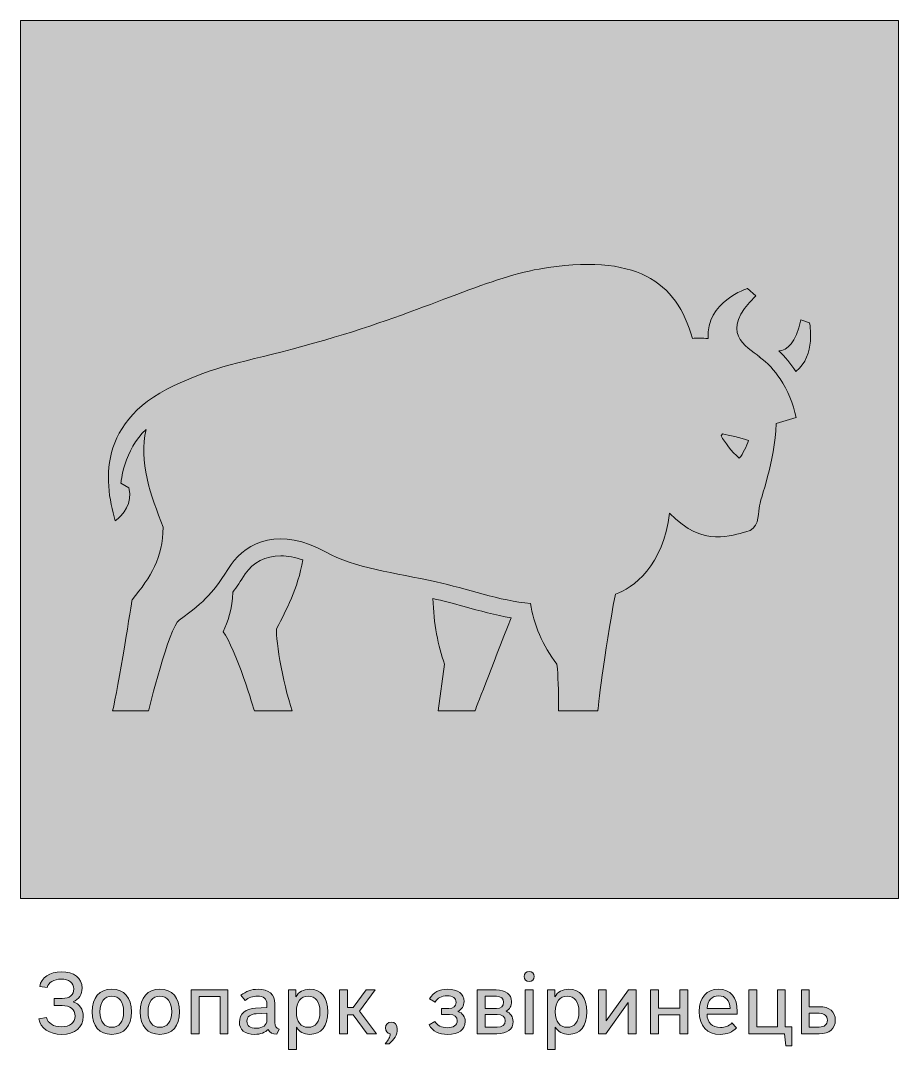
# Model space of a CAD drawing. Header units: millimetres. Extents: x -1334 to 1514, y -1037 to 10.
# Drawn here: x 939 to 1039, y -279.2 to -162 of the extents above; entities that cross this region are included whole.
import ezdxf

# ---------------------------------------------------------------- set-up
doc = ezdxf.new("R2010")
doc.units = ezdxf.units.MM
doc.header["$MEASUREMENT"] = 0
doc.layers.add('bg', color=7, linetype='Continuous', lineweight=0)
doc.layers.add('icons', color=7, linetype='Continuous', lineweight=0)

# ---------------------------------------------------------------- blocks, each defined once
blk = doc.blocks.new('Block_52')
at = {"layer": 'icons', "true_color": 0x231f20, "transparency": 33554687}
h = blk.add_hatch(color=250, dxfattribs=at)
h.dxf.hatch_style = 2
edge = h.paths.add_edge_path()
edge.add_spline(control_points=[(942.03, -272.12), (942.03, -272.12), (941.17, -272), (941.17, -272), (941.35, -270.97), (942.29, -270.33), (943.64, -270.33), (945.06, -270.33), (945.99, -271.04), (945.99, -272.18), (945.99, -272.92), (945.61, -273.47), (944.96, -273.74), (945.7, -274), (946.13, -274.58), (946.13, -275.42), (946.13, -276.66), (945.18, -277.46), (943.66, -277.46), (942.25, -277.46), (941.25, -276.77), (941.06, -275.69), (941.06, -275.69), (941.94, -275.54), (941.94, -275.54), (942.08, -276.19), (942.73, -276.6), (943.64, -276.6), (944.6, -276.6), (945.19, -276.13), (945.19, -275.37), (945.19, -274.63), (944.63, -274.17), (943.72, -274.17), (943.72, -274.17), (942.82, -274.17), (942.82, -274.17), (942.82, -274.17), (942.82, -273.37), (942.82, -273.37), (942.82, -273.37), (943.71, -273.37), (943.71, -273.37), (944.55, -273.37), (945.05, -272.97), (945.05, -272.28), (945.05, -271.59), (944.49, -271.17), (943.6, -271.17), (942.77, -271.17), (942.18, -271.53), (942.03, -272.12)], knot_values=[0, 0, 0, 0, 1, 1, 1, 2, 2, 2, 3, 3, 3, 4, 4, 4, 5, 5, 5, 6, 6, 6, 7, 7, 7, 8, 8, 8, 9, 9, 9, 10, 10, 10, 11, 11, 11, 12, 12, 12, 13, 13, 13, 14, 14, 14, 15, 15, 15, 16, 16, 16, 17, 17, 17, 17], degree=3, periodic=0)
h = blk.add_hatch(color=250, dxfattribs=at)
h.dxf.hatch_style = 2
edge = h.paths.add_edge_path()
edge.add_spline(control_points=[(997.36, -277.38), (997.36, -277.38), (996.46, -277.38), (996.46, -277.38), (996.46, -277.38), (996.46, -272.4), (996.46, -272.4), (996.46, -272.4), (997.36, -272.4), (997.36, -272.4), (997.36, -272.4), (997.36, -277.38), (997.36, -277.38)], knot_values=[0, 0, 0, 0, 1, 1, 1, 2, 2, 2, 3, 3, 3, 4, 4, 4, 4], degree=3, periodic=0)
edge = h.paths.add_edge_path()
edge.add_spline(control_points=[(996.91, -270.31), (997.24, -270.31), (997.48, -270.54), (997.48, -270.87), (997.48, -271.2), (997.24, -271.45), (996.91, -271.45), (996.58, -271.45), (996.34, -271.2), (996.34, -270.87), (996.34, -270.54), (996.58, -270.31), (996.91, -270.31)], knot_values=[0, 0, 0, 0, 1, 1, 1, 2, 2, 2, 3, 3, 3, 4, 4, 4, 4], degree=3, periodic=0)
h = blk.add_hatch(color=250, dxfattribs=at)
h.dxf.hatch_style = 2
edge = h.paths.add_edge_path()
edge.add_spline(control_points=[(949.37, -276.65), (950.24, -276.65), (950.72, -276.03), (950.72, -274.89), (950.72, -273.73), (950.24, -273.12), (949.37, -273.12), (948.5, -273.12), (948.03, -273.73), (948.03, -274.89), (948.03, -276.03), (948.5, -276.65), (949.37, -276.65)], knot_values=[0, 0, 0, 0, 1, 1, 1, 2, 2, 2, 3, 3, 3, 4, 4, 4, 4], degree=3, periodic=0)
edge = h.paths.add_edge_path()
edge.add_spline(control_points=[(949.37, -277.46), (947.95, -277.46), (947.13, -276.52), (947.13, -274.89), (947.13, -273.25), (947.95, -272.32), (949.37, -272.32), (950.8, -272.32), (951.61, -273.25), (951.61, -274.89), (951.61, -276.52), (950.8, -277.46), (949.37, -277.46)], knot_values=[0, 0, 0, 0, 1, 1, 1, 2, 2, 2, 3, 3, 3, 4, 4, 4, 4], degree=3, periodic=0)
h = blk.add_hatch(color=250, dxfattribs=at)
h.dxf.hatch_style = 2
edge = h.paths.add_edge_path()
edge.add_spline(control_points=[(954.85, -276.65), (955.72, -276.65), (956.2, -276.03), (956.2, -274.89), (956.2, -273.73), (955.72, -273.12), (954.85, -273.12), (953.98, -273.12), (953.51, -273.73), (953.51, -274.89), (953.51, -276.03), (953.98, -276.65), (954.85, -276.65)], knot_values=[0, 0, 0, 0, 1, 1, 1, 2, 2, 2, 3, 3, 3, 4, 4, 4, 4], degree=3, periodic=0)
edge = h.paths.add_edge_path()
edge.add_spline(control_points=[(954.85, -277.46), (953.43, -277.46), (952.61, -276.52), (952.61, -274.89), (952.61, -273.25), (953.43, -272.32), (954.85, -272.32), (956.28, -272.32), (957.09, -273.25), (957.09, -274.89), (957.09, -276.52), (956.28, -277.46), (954.85, -277.46)], knot_values=[0, 0, 0, 0, 1, 1, 1, 2, 2, 2, 3, 3, 3, 4, 4, 4, 4], degree=3, periodic=0)
h = blk.add_hatch(color=250, dxfattribs=at)
h.dxf.hatch_style = 2
edge = h.paths.add_edge_path()
edge.add_spline(control_points=[(958.42, -277.38), (958.42, -277.38), (958.42, -272.4), (958.42, -272.4), (958.42, -272.4), (962.6, -272.4), (962.6, -272.4), (962.6, -272.4), (962.6, -277.38), (962.6, -277.38), (962.6, -277.38), (961.71, -277.38), (961.71, -277.38), (961.71, -277.38), (961.71, -273.16), (961.71, -273.16), (961.71, -273.16), (959.32, -273.16), (959.32, -273.16), (959.32, -273.16), (959.32, -277.38), (959.32, -277.38), (959.32, -277.38), (958.42, -277.38), (958.42, -277.38)], knot_values=[0, 0, 0, 0, 1, 1, 1, 2, 2, 2, 3, 3, 3, 4, 4, 4, 5, 5, 5, 6, 6, 6, 7, 7, 7, 8, 8, 8, 8], degree=3, periodic=0)
h = blk.add_hatch(color=250, dxfattribs=at)
h.dxf.hatch_style = 2
edge = h.paths.add_edge_path()
edge.add_spline(control_points=[(965.84, -275.11), (965.15, -275.14), (964.77, -275.46), (964.77, -275.96), (964.77, -276.47), (965.14, -276.75), (965.84, -276.75), (966.6, -276.75), (967.04, -276.42), (967.04, -275.82), (967.04, -275.82), (967.04, -275.05), (967.04, -275.05), (967.04, -275.05), (965.84, -275.11), (965.84, -275.11)], knot_values=[0, 0, 0, 0, 1, 1, 1, 2, 2, 2, 3, 3, 3, 4, 4, 4, 5, 5, 5, 5], degree=3, periodic=0)
edge = h.paths.add_edge_path()
edge.add_spline(control_points=[(964.09, -273.01), (964.63, -272.56), (965.27, -272.32), (966.05, -272.32), (967.28, -272.32), (967.94, -272.9), (967.94, -273.96), (967.94, -273.96), (967.94, -276.12), (967.94, -276.12), (967.94, -276.53), (968.12, -276.79), (968.45, -276.85), (968.45, -276.85), (968.18, -277.45), (968.18, -277.45), (967.7, -277.45), (967.35, -277.25), (967.17, -276.89), (966.9, -277.24), (966.32, -277.46), (965.63, -277.46), (964.53, -277.46), (963.91, -276.93), (963.91, -276.05), (963.91, -275.12), (964.6, -274.53), (965.76, -274.47), (965.76, -274.47), (967.04, -274.4), (967.04, -274.4), (967.04, -274.4), (967.04, -273.99), (967.04, -273.99), (967.04, -273.42), (966.66, -273.1), (965.97, -273.1), (965.44, -273.1), (964.95, -273.27), (964.56, -273.61), (964.56, -273.61), (964.09, -273.01), (964.09, -273.01)], knot_values=[0, 0, 0, 0, 1, 1, 1, 2, 2, 2, 3, 3, 3, 4, 4, 4, 5, 5, 5, 6, 6, 6, 7, 7, 7, 8, 8, 8, 9, 9, 9, 10, 10, 10, 11, 11, 11, 12, 12, 12, 13, 13, 13, 14, 14, 14, 14], degree=3, periodic=0)
h = blk.add_hatch(color=250, dxfattribs=at)
h.dxf.hatch_style = 2
edge = h.paths.add_edge_path()
edge.add_spline(control_points=[(971.74, -273.12), (970.87, -273.12), (970.4, -273.73), (970.4, -274.89), (970.4, -276.03), (970.87, -276.65), (971.74, -276.65), (972.61, -276.65), (973.09, -276.03), (973.09, -274.89), (973.09, -273.74), (972.61, -273.12), (971.74, -273.12)], knot_values=[0, 0, 0, 0, 1, 1, 1, 2, 2, 2, 3, 3, 3, 4, 4, 4, 4], degree=3, periodic=0)
edge = h.paths.add_edge_path()
edge.add_spline(control_points=[(971.92, -272.32), (973.23, -272.32), (973.98, -273.25), (973.98, -274.89), (973.98, -276.52), (973.24, -277.46), (971.92, -277.46), (971.22, -277.46), (970.71, -277.17), (970.4, -276.63), (970.4, -276.63), (970.4, -279.17), (970.4, -279.17), (970.4, -279.17), (969.5, -279.17), (969.5, -279.17), (969.5, -279.17), (969.5, -272.4), (969.5, -272.4), (969.5, -272.4), (970.35, -272.4), (970.35, -272.4), (970.35, -272.4), (970.35, -273.19), (970.35, -273.19), (970.66, -272.63), (971.19, -272.32), (971.92, -272.32)], knot_values=[0, 0, 0, 0, 1, 1, 1, 2, 2, 2, 3, 3, 3, 4, 4, 4, 5, 5, 5, 6, 6, 6, 7, 7, 7, 8, 8, 8, 9, 9, 9, 9], degree=3, periodic=0)
h = blk.add_hatch(color=250, dxfattribs=at)
h.dxf.hatch_style = 2
edge = h.paths.add_edge_path()
edge.add_spline(control_points=[(976.21, -275.22), (976.21, -275.22), (976.21, -277.38), (976.21, -277.38), (976.21, -277.38), (975.31, -277.38), (975.31, -277.38), (975.31, -277.38), (975.31, -272.4), (975.31, -272.4), (975.31, -272.4), (976.21, -272.4), (976.21, -272.4), (976.21, -272.4), (976.21, -274.4), (976.21, -274.4), (976.21, -274.4), (976.87, -274.4), (976.87, -274.4), (976.87, -274.4), (978.34, -272.4), (978.34, -272.4), (978.34, -272.4), (979.39, -272.4), (979.39, -272.4), (979.39, -272.4), (977.61, -274.81), (977.61, -274.81), (977.61, -274.81), (979.53, -277.38), (979.53, -277.38), (979.53, -277.38), (978.48, -277.38), (978.48, -277.38), (978.48, -277.38), (976.87, -275.22), (976.87, -275.22), (976.87, -275.22), (976.21, -275.22), (976.21, -275.22)], knot_values=[0, 0, 0, 0, 1, 1, 1, 2, 2, 2, 3, 3, 3, 4, 4, 4, 5, 5, 5, 6, 6, 6, 7, 7, 7, 8, 8, 8, 9, 9, 9, 10, 10, 10, 11, 11, 11, 12, 12, 12, 13, 13, 13, 13], degree=3, periodic=0)
h = blk.add_hatch(color=250, dxfattribs=at)
h.dxf.hatch_style = 2
edge = h.paths.add_edge_path()
edge.add_spline(control_points=[(986.22, -273.78), (986.22, -273.78), (985.57, -273.4), (985.57, -273.4), (986, -272.67), (986.66, -272.32), (987.64, -272.32), (988.8, -272.32), (989.5, -272.83), (989.5, -273.71), (989.5, -274.23), (989.26, -274.62), (988.81, -274.83), (989.34, -275.04), (989.63, -275.45), (989.63, -276.01), (989.63, -276.93), (988.89, -277.46), (987.64, -277.46), (986.62, -277.46), (985.95, -277.11), (985.53, -276.36), (985.53, -276.36), (986.18, -275.99), (986.18, -275.99), (986.46, -276.47), (986.91, -276.7), (987.58, -276.7), (988.31, -276.7), (988.73, -276.41), (988.73, -275.9), (988.73, -275.46), (988.4, -275.18), (987.83, -275.18), (987.83, -275.18), (986.94, -275.18), (986.94, -275.18), (986.94, -275.18), (986.94, -274.53), (986.94, -274.53), (986.94, -274.53), (987.77, -274.53), (987.77, -274.53), (988.29, -274.53), (988.6, -274.26), (988.6, -273.82), (988.6, -273.33), (988.23, -273.07), (987.56, -273.07), (986.93, -273.07), (986.5, -273.29), (986.22, -273.78)], knot_values=[0, 0, 0, 0, 1, 1, 1, 2, 2, 2, 3, 3, 3, 4, 4, 4, 5, 5, 5, 6, 6, 6, 7, 7, 7, 8, 8, 8, 9, 9, 9, 10, 10, 10, 11, 11, 11, 12, 12, 12, 13, 13, 13, 14, 14, 14, 15, 15, 15, 16, 16, 16, 17, 17, 17, 17], degree=3, periodic=0)
h = blk.add_hatch(color=250, dxfattribs=at)
h.dxf.hatch_style = 2
edge = h.paths.add_edge_path()
edge.add_spline(control_points=[(993.29, -276.65), (993.86, -276.65), (994.19, -276.38), (994.19, -275.9), (994.19, -275.45), (993.86, -275.18), (993.29, -275.18), (993.29, -275.18), (991.9, -275.18), (991.9, -275.18), (991.9, -275.18), (991.9, -276.65), (991.9, -276.65), (991.9, -276.65), (993.29, -276.65), (993.29, -276.65)], knot_values=[0, 0, 0, 0, 1, 1, 1, 2, 2, 2, 3, 3, 3, 4, 4, 4, 5, 5, 5, 5], degree=3, periodic=0)
edge = h.paths.add_edge_path()
edge.add_spline(control_points=[(993.18, -274.53), (993.7, -274.53), (994.01, -274.26), (994.01, -273.81), (994.01, -273.38), (993.7, -273.12), (993.18, -273.12), (993.18, -273.12), (991.9, -273.12), (991.9, -273.12), (991.9, -273.12), (991.9, -274.53), (991.9, -274.53), (991.9, -274.53), (993.18, -274.53), (993.18, -274.53)], knot_values=[0, 0, 0, 0, 1, 1, 1, 2, 2, 2, 3, 3, 3, 4, 4, 4, 5, 5, 5, 5], degree=3, periodic=0)
edge = h.paths.add_edge_path()
edge.add_spline(control_points=[(994.91, -273.72), (994.91, -274.22), (994.69, -274.6), (994.29, -274.82), (994.81, -275.04), (995.09, -275.45), (995.09, -276), (995.09, -276.88), (994.42, -277.38), (993.24, -277.38), (993.24, -277.38), (991, -277.38), (991, -277.38), (991, -277.38), (991, -272.4), (991, -272.4), (991, -272.4), (993.15, -272.4), (993.15, -272.4), (994.27, -272.4), (994.91, -272.89), (994.91, -273.72)], knot_values=[0, 0, 0, 0, 1, 1, 1, 2, 2, 2, 3, 3, 3, 4, 4, 4, 5, 5, 5, 6, 6, 6, 7, 7, 7, 7], degree=3, periodic=0)
h = blk.add_hatch(color=250, dxfattribs=at)
h.dxf.hatch_style = 2
edge = h.paths.add_edge_path()
edge.add_spline(control_points=[(1001.25, -273.12), (1000.38, -273.12), (999.9, -273.73), (999.9, -274.89), (999.9, -276.03), (1000.38, -276.65), (1001.25, -276.65), (1002.11, -276.65), (1002.59, -276.03), (1002.59, -274.89), (1002.59, -273.74), (1002.11, -273.12), (1001.25, -273.12)], knot_values=[0, 0, 0, 0, 1, 1, 1, 2, 2, 2, 3, 3, 3, 4, 4, 4, 4], degree=3, periodic=0)
edge = h.paths.add_edge_path()
edge.add_spline(control_points=[(1001.43, -272.32), (1002.73, -272.32), (1003.49, -273.25), (1003.49, -274.89), (1003.49, -276.52), (1002.74, -277.46), (1001.43, -277.46), (1000.73, -277.46), (1000.21, -277.17), (999.9, -276.63), (999.9, -276.63), (999.9, -279.17), (999.9, -279.17), (999.9, -279.17), (999.01, -279.17), (999.01, -279.17), (999.01, -279.17), (999.01, -272.4), (999.01, -272.4), (999.01, -272.4), (999.85, -272.4), (999.85, -272.4), (999.85, -272.4), (999.85, -273.19), (999.85, -273.19), (1000.16, -272.63), (1000.7, -272.32), (1001.43, -272.32)], knot_values=[0, 0, 0, 0, 1, 1, 1, 2, 2, 2, 3, 3, 3, 4, 4, 4, 5, 5, 5, 6, 6, 6, 7, 7, 7, 8, 8, 8, 9, 9, 9, 9], degree=3, periodic=0)
h = blk.add_hatch(color=250, dxfattribs=at)
h.dxf.hatch_style = 2
edge = h.paths.add_edge_path()
edge.add_spline(control_points=[(1008.25, -272.4), (1008.25, -272.4), (1009.1, -272.4), (1009.1, -272.4), (1009.1, -272.4), (1009.1, -277.38), (1009.1, -277.38), (1009.1, -277.38), (1008.2, -277.38), (1008.2, -277.38), (1008.2, -277.38), (1008.2, -273.83), (1008.2, -273.83), (1008.2, -273.83), (1005.66, -277.38), (1005.66, -277.38), (1005.66, -277.38), (1004.82, -277.38), (1004.82, -277.38), (1004.82, -277.38), (1004.82, -272.4), (1004.82, -272.4), (1004.82, -272.4), (1005.71, -272.4), (1005.71, -272.4), (1005.71, -272.4), (1005.71, -275.93), (1005.71, -275.93), (1005.71, -275.93), (1008.25, -272.4), (1008.25, -272.4)], knot_values=[0, 0, 0, 0, 1, 1, 1, 2, 2, 2, 3, 3, 3, 4, 4, 4, 5, 5, 5, 6, 6, 6, 7, 7, 7, 8, 8, 8, 9, 9, 9, 10, 10, 10, 10], degree=3, periodic=0)
h = blk.add_hatch(color=250, dxfattribs=at)
h.dxf.hatch_style = 2
edge = h.paths.add_edge_path()
edge.add_spline(control_points=[(1011.64, -277.38), (1011.64, -277.38), (1010.74, -277.38), (1010.74, -277.38), (1010.74, -277.38), (1010.74, -272.4), (1010.74, -272.4), (1010.74, -272.4), (1011.64, -272.4), (1011.64, -272.4), (1011.64, -272.4), (1011.64, -274.47), (1011.64, -274.47), (1011.64, -274.47), (1014.08, -274.47), (1014.08, -274.47), (1014.08, -274.47), (1014.08, -272.4), (1014.08, -272.4), (1014.08, -272.4), (1014.98, -272.4), (1014.98, -272.4), (1014.98, -272.4), (1014.98, -277.38), (1014.98, -277.38), (1014.98, -277.38), (1014.08, -277.38), (1014.08, -277.38), (1014.08, -277.38), (1014.08, -275.24), (1014.08, -275.24), (1014.08, -275.24), (1011.64, -275.24), (1011.64, -275.24), (1011.64, -275.24), (1011.64, -277.38), (1011.64, -277.38)], knot_values=[0, 0, 0, 0, 1, 1, 1, 2, 2, 2, 3, 3, 3, 4, 4, 4, 5, 5, 5, 6, 6, 6, 7, 7, 7, 8, 8, 8, 9, 9, 9, 10, 10, 10, 11, 11, 11, 12, 12, 12, 12], degree=3, periodic=0)
h = blk.add_hatch(color=250, dxfattribs=at)
h.dxf.hatch_style = 2
edge = h.paths.add_edge_path()
edge.add_spline(control_points=[(1017.18, -274.5), (1017.18, -274.5), (1019.8, -274.5), (1019.8, -274.5), (1019.76, -273.58), (1019.29, -273.07), (1018.52, -273.07), (1017.73, -273.07), (1017.24, -273.58), (1017.18, -274.5)], knot_values=[0, 0, 0, 0, 1, 1, 1, 2, 2, 2, 3, 3, 3, 3], degree=3, periodic=0)
edge = h.paths.add_edge_path()
edge.add_spline(control_points=[(1016.3, -274.87), (1016.3, -273.27), (1017.11, -272.32), (1018.49, -272.32), (1019.86, -272.32), (1020.63, -273.24), (1020.63, -274.86), (1020.63, -274.86), (1020.63, -275.15), (1020.63, -275.15), (1020.63, -275.15), (1017.18, -275.15), (1017.18, -275.15), (1017.2, -276.13), (1017.77, -276.68), (1018.71, -276.68), (1019.21, -276.68), (1019.67, -276.51), (1020.02, -276.16), (1020.02, -276.16), (1020.55, -276.72), (1020.55, -276.72), (1020.06, -277.19), (1019.47, -277.46), (1018.68, -277.46), (1017.17, -277.46), (1016.3, -276.53), (1016.3, -274.87)], knot_values=[0, 0, 0, 0, 1, 1, 1, 2, 2, 2, 3, 3, 3, 4, 4, 4, 5, 5, 5, 6, 6, 6, 7, 7, 7, 8, 8, 8, 9, 9, 9, 9], degree=3, periodic=0)
h = blk.add_hatch(color=250, dxfattribs=at)
h.dxf.hatch_style = 2
edge = h.paths.add_edge_path()
edge.add_spline(control_points=[(1026.14, -278.77), (1026.14, -278.77), (1025.99, -277.38), (1025.99, -277.38), (1025.99, -277.38), (1021.96, -277.38), (1021.96, -277.38), (1021.96, -277.38), (1021.96, -272.4), (1021.96, -272.4), (1021.96, -272.4), (1022.85, -272.4), (1022.85, -272.4), (1022.85, -272.4), (1022.85, -276.6), (1022.85, -276.6), (1022.85, -276.6), (1025.19, -276.6), (1025.19, -276.6), (1025.19, -276.6), (1025.19, -272.4), (1025.19, -272.4), (1025.19, -272.4), (1026.09, -272.4), (1026.09, -272.4), (1026.09, -272.4), (1026.09, -276.6), (1026.09, -276.6), (1026.09, -276.6), (1026.84, -276.6), (1026.84, -276.6), (1026.84, -276.6), (1026.84, -278.77), (1026.84, -278.77), (1026.84, -278.77), (1026.14, -278.77), (1026.14, -278.77)], knot_values=[0, 0, 0, 0, 1, 1, 1, 2, 2, 2, 3, 3, 3, 4, 4, 4, 5, 5, 5, 6, 6, 6, 7, 7, 7, 8, 8, 8, 9, 9, 9, 10, 10, 10, 11, 11, 11, 12, 12, 12, 12], degree=3, periodic=0)
h = blk.add_hatch(color=250, dxfattribs=at)
h.dxf.hatch_style = 2
edge = h.paths.add_edge_path()
edge.add_spline(control_points=[(1029.97, -276.63), (1030.56, -276.63), (1030.89, -276.34), (1030.89, -275.85), (1030.89, -275.35), (1030.56, -275.06), (1029.97, -275.06), (1029.97, -275.06), (1028.83, -275.06), (1028.83, -275.06), (1028.83, -275.06), (1028.83, -276.63), (1028.83, -276.63), (1028.83, -276.63), (1029.97, -276.63), (1029.97, -276.63)], knot_values=[0, 0, 0, 0, 1, 1, 1, 2, 2, 2, 3, 3, 3, 4, 4, 4, 5, 5, 5, 5], degree=3, periodic=0)
edge = h.paths.add_edge_path()
edge.add_spline(control_points=[(1031.79, -275.85), (1031.79, -276.82), (1031.13, -277.38), (1029.97, -277.38), (1029.97, -277.38), (1027.93, -277.38), (1027.93, -277.38), (1027.93, -277.38), (1027.93, -272.4), (1027.93, -272.4), (1027.93, -272.4), (1028.83, -272.4), (1028.83, -272.4), (1028.83, -272.4), (1028.83, -274.31), (1028.83, -274.31), (1028.83, -274.31), (1029.97, -274.31), (1029.97, -274.31), (1031.13, -274.31), (1031.79, -274.87), (1031.79, -275.85)], knot_values=[0, 0, 0, 0, 1, 1, 1, 2, 2, 2, 3, 3, 3, 4, 4, 4, 5, 5, 5, 6, 6, 6, 7, 7, 7, 7], degree=3, periodic=0)
h = blk.add_hatch(color=250, dxfattribs=at)
h.dxf.hatch_style = 2
edge = h.paths.add_edge_path()
edge.add_spline(control_points=[(981.22, -276.05), (981.62, -276.05), (981.9, -276.34), (981.9, -276.86), (981.9, -277.45), (981.55, -278.11), (980.97, -278.53), (980.97, -278.53), (980.52, -278.53), (980.52, -278.53), (980.91, -278.06), (981.07, -277.77), (981.1, -277.41), (980.76, -277.35), (980.54, -277.09), (980.54, -276.73), (980.54, -276.34), (980.82, -276.05), (981.22, -276.05)], knot_values=[0, 0, 0, 0, 1, 1, 1, 2, 2, 2, 3, 3, 3, 4, 4, 4, 5, 5, 5, 6, 6, 6, 6], degree=3, periodic=0)
at = {"layer": 'icons'}
for points, knots in [([(942.03, -272.12), (942.03, -272.12), (941.17, -272), (941.17, -272), (941.35, -270.97), (942.29, -270.33), (943.64, -270.33), (945.06, -270.33), (945.99, -271.04), (945.99, -272.18), (945.99, -272.92), (945.61, -273.47), (944.96, -273.74), (945.7, -274), (946.13, -274.58), (946.13, -275.42), (946.13, -276.66), (945.18, -277.46), (943.66, -277.46), (942.25, -277.46), (941.25, -276.77), (941.06, -275.69), (941.06, -275.69), (941.94, -275.54), (941.94, -275.54), (942.08, -276.19), (942.73, -276.6), (943.64, -276.6), (944.6, -276.6), (945.19, -276.13), (945.19, -275.37), (945.19, -274.63), (944.63, -274.17), (943.72, -274.17), (943.72, -274.17), (942.82, -274.17), (942.82, -274.17), (942.82, -274.17), (942.82, -273.37), (942.82, -273.37), (942.82, -273.37), (943.71, -273.37), (943.71, -273.37), (944.55, -273.37), (945.05, -272.97), (945.05, -272.28), (945.05, -271.59), (944.49, -271.17), (943.6, -271.17), (942.77, -271.17), (942.18, -271.53), (942.03, -272.12)], [0, 0, 0, 0, 1, 1, 1, 2, 2, 2, 3, 3, 3, 4, 4, 4, 5, 5, 5, 6, 6, 6, 7, 7, 7, 8, 8, 8, 9, 9, 9, 10, 10, 10, 11, 11, 11, 12, 12, 12, 13, 13, 13, 14, 14, 14, 15, 15, 15, 16, 16, 16, 17, 17, 17, 17]), ([(996.91, -270.31), (997.24, -270.31), (997.48, -270.54), (997.48, -270.87), (997.48, -271.2), (997.24, -271.45), (996.91, -271.45), (996.58, -271.45), (996.34, -271.2), (996.34, -270.87), (996.34, -270.54), (996.58, -270.31), (996.91, -270.31)], [0, 0, 0, 0, 1, 1, 1, 2, 2, 2, 3, 3, 3, 4, 4, 4, 4]), ([(949.37, -277.46), (947.95, -277.46), (947.13, -276.52), (947.13, -274.89), (947.13, -273.25), (947.95, -272.32), (949.37, -272.32), (950.8, -272.32), (951.61, -273.25), (951.61, -274.89), (951.61, -276.52), (950.8, -277.46), (949.37, -277.46)], [0, 0, 0, 0, 1, 1, 1, 2, 2, 2, 3, 3, 3, 4, 4, 4, 4]), ([(954.85, -277.46), (953.43, -277.46), (952.61, -276.52), (952.61, -274.89), (952.61, -273.25), (953.43, -272.32), (954.85, -272.32), (956.28, -272.32), (957.09, -273.25), (957.09, -274.89), (957.09, -276.52), (956.28, -277.46), (954.85, -277.46)], [0, 0, 0, 0, 1, 1, 1, 2, 2, 2, 3, 3, 3, 4, 4, 4, 4]), ([(958.42, -277.38), (958.42, -277.38), (958.42, -272.4), (958.42, -272.4), (958.42, -272.4), (962.6, -272.4), (962.6, -272.4), (962.6, -272.4), (962.6, -277.38), (962.6, -277.38), (962.6, -277.38), (961.71, -277.38), (961.71, -277.38), (961.71, -277.38), (961.71, -273.16), (961.71, -273.16), (961.71, -273.16), (959.32, -273.16), (959.32, -273.16), (959.32, -273.16), (959.32, -277.38), (959.32, -277.38), (959.32, -277.38), (958.42, -277.38), (958.42, -277.38)], [0, 0, 0, 0, 1, 1, 1, 2, 2, 2, 3, 3, 3, 4, 4, 4, 5, 5, 5, 6, 6, 6, 7, 7, 7, 8, 8, 8, 8]), ([(964.09, -273.01), (964.63, -272.56), (965.27, -272.32), (966.05, -272.32), (967.28, -272.32), (967.94, -272.9), (967.94, -273.96), (967.94, -273.96), (967.94, -276.12), (967.94, -276.12), (967.94, -276.53), (968.12, -276.79), (968.45, -276.85), (968.45, -276.85), (968.18, -277.45), (968.18, -277.45), (967.7, -277.45), (967.35, -277.25), (967.17, -276.89), (966.9, -277.24), (966.32, -277.46), (965.63, -277.46), (964.53, -277.46), (963.91, -276.93), (963.91, -276.05), (963.91, -275.12), (964.6, -274.53), (965.76, -274.47), (965.76, -274.47), (967.04, -274.4), (967.04, -274.4), (967.04, -274.4), (967.04, -273.99), (967.04, -273.99), (967.04, -273.42), (966.66, -273.1), (965.97, -273.1), (965.44, -273.1), (964.95, -273.27), (964.56, -273.61), (964.56, -273.61), (964.09, -273.01), (964.09, -273.01)], [0, 0, 0, 0, 1, 1, 1, 2, 2, 2, 3, 3, 3, 4, 4, 4, 5, 5, 5, 6, 6, 6, 7, 7, 7, 8, 8, 8, 9, 9, 9, 10, 10, 10, 11, 11, 11, 12, 12, 12, 13, 13, 13, 14, 14, 14, 14]), ([(971.92, -272.32), (973.23, -272.32), (973.98, -273.25), (973.98, -274.89), (973.98, -276.52), (973.24, -277.46), (971.92, -277.46), (971.22, -277.46), (970.71, -277.17), (970.4, -276.63), (970.4, -276.63), (970.4, -279.17), (970.4, -279.17), (970.4, -279.17), (969.5, -279.17), (969.5, -279.17), (969.5, -279.17), (969.5, -272.4), (969.5, -272.4), (969.5, -272.4), (970.35, -272.4), (970.35, -272.4), (970.35, -272.4), (970.35, -273.19), (970.35, -273.19), (970.66, -272.63), (971.19, -272.32), (971.92, -272.32)], [0, 0, 0, 0, 1, 1, 1, 2, 2, 2, 3, 3, 3, 4, 4, 4, 5, 5, 5, 6, 6, 6, 7, 7, 7, 8, 8, 8, 9, 9, 9, 9]), ([(976.21, -275.22), (976.21, -275.22), (976.21, -277.38), (976.21, -277.38), (976.21, -277.38), (975.31, -277.38), (975.31, -277.38), (975.31, -277.38), (975.31, -272.4), (975.31, -272.4), (975.31, -272.4), (976.21, -272.4), (976.21, -272.4), (976.21, -272.4), (976.21, -274.4), (976.21, -274.4), (976.21, -274.4), (976.87, -274.4), (976.87, -274.4), (976.87, -274.4), (978.34, -272.4), (978.34, -272.4), (978.34, -272.4), (979.39, -272.4), (979.39, -272.4), (979.39, -272.4), (977.61, -274.81), (977.61, -274.81), (977.61, -274.81), (979.53, -277.38), (979.53, -277.38), (979.53, -277.38), (978.48, -277.38), (978.48, -277.38), (978.48, -277.38), (976.87, -275.22), (976.87, -275.22), (976.87, -275.22), (976.21, -275.22), (976.21, -275.22)], [0, 0, 0, 0, 1, 1, 1, 2, 2, 2, 3, 3, 3, 4, 4, 4, 5, 5, 5, 6, 6, 6, 7, 7, 7, 8, 8, 8, 9, 9, 9, 10, 10, 10, 11, 11, 11, 12, 12, 12, 13, 13, 13, 13]), ([(986.22, -273.78), (986.22, -273.78), (985.57, -273.4), (985.57, -273.4), (986, -272.67), (986.66, -272.32), (987.64, -272.32), (988.8, -272.32), (989.5, -272.83), (989.5, -273.71), (989.5, -274.23), (989.26, -274.62), (988.81, -274.83), (989.34, -275.04), (989.63, -275.45), (989.63, -276.01), (989.63, -276.93), (988.89, -277.46), (987.64, -277.46), (986.62, -277.46), (985.95, -277.11), (985.53, -276.36), (985.53, -276.36), (986.18, -275.99), (986.18, -275.99), (986.46, -276.47), (986.91, -276.7), (987.58, -276.7), (988.31, -276.7), (988.73, -276.41), (988.73, -275.9), (988.73, -275.46), (988.4, -275.18), (987.83, -275.18), (987.83, -275.18), (986.94, -275.18), (986.94, -275.18), (986.94, -275.18), (986.94, -274.53), (986.94, -274.53), (986.94, -274.53), (987.77, -274.53), (987.77, -274.53), (988.29, -274.53), (988.6, -274.26), (988.6, -273.82), (988.6, -273.33), (988.23, -273.07), (987.56, -273.07), (986.93, -273.07), (986.5, -273.29), (986.22, -273.78)], [0, 0, 0, 0, 1, 1, 1, 2, 2, 2, 3, 3, 3, 4, 4, 4, 5, 5, 5, 6, 6, 6, 7, 7, 7, 8, 8, 8, 9, 9, 9, 10, 10, 10, 11, 11, 11, 12, 12, 12, 13, 13, 13, 14, 14, 14, 15, 15, 15, 16, 16, 16, 17, 17, 17, 17]), ([(994.91, -273.72), (994.91, -274.22), (994.69, -274.6), (994.29, -274.82), (994.81, -275.04), (995.09, -275.45), (995.09, -276), (995.09, -276.88), (994.42, -277.38), (993.24, -277.38), (993.24, -277.38), (991, -277.38), (991, -277.38), (991, -277.38), (991, -272.4), (991, -272.4), (991, -272.4), (993.15, -272.4), (993.15, -272.4), (994.27, -272.4), (994.91, -272.89), (994.91, -273.72)], [0, 0, 0, 0, 1, 1, 1, 2, 2, 2, 3, 3, 3, 4, 4, 4, 5, 5, 5, 6, 6, 6, 7, 7, 7, 7]), ([(997.36, -277.38), (997.36, -277.38), (996.46, -277.38), (996.46, -277.38), (996.46, -277.38), (996.46, -272.4), (996.46, -272.4), (996.46, -272.4), (997.36, -272.4), (997.36, -272.4), (997.36, -272.4), (997.36, -277.38), (997.36, -277.38)], [0, 0, 0, 0, 1, 1, 1, 2, 2, 2, 3, 3, 3, 4, 4, 4, 4]), ([(1001.43, -272.32), (1002.73, -272.32), (1003.49, -273.25), (1003.49, -274.89), (1003.49, -276.52), (1002.74, -277.46), (1001.43, -277.46), (1000.73, -277.46), (1000.21, -277.17), (999.9, -276.63), (999.9, -276.63), (999.9, -279.17), (999.9, -279.17), (999.9, -279.17), (999.01, -279.17), (999.01, -279.17), (999.01, -279.17), (999.01, -272.4), (999.01, -272.4), (999.01, -272.4), (999.85, -272.4), (999.85, -272.4), (999.85, -272.4), (999.85, -273.19), (999.85, -273.19), (1000.16, -272.63), (1000.7, -272.32), (1001.43, -272.32)], [0, 0, 0, 0, 1, 1, 1, 2, 2, 2, 3, 3, 3, 4, 4, 4, 5, 5, 5, 6, 6, 6, 7, 7, 7, 8, 8, 8, 9, 9, 9, 9]), ([(1008.25, -272.4), (1008.25, -272.4), (1009.1, -272.4), (1009.1, -272.4), (1009.1, -272.4), (1009.1, -277.38), (1009.1, -277.38), (1009.1, -277.38), (1008.2, -277.38), (1008.2, -277.38), (1008.2, -277.38), (1008.2, -273.83), (1008.2, -273.83), (1008.2, -273.83), (1005.66, -277.38), (1005.66, -277.38), (1005.66, -277.38), (1004.82, -277.38), (1004.82, -277.38), (1004.82, -277.38), (1004.82, -272.4), (1004.82, -272.4), (1004.82, -272.4), (1005.71, -272.4), (1005.71, -272.4), (1005.71, -272.4), (1005.71, -275.93), (1005.71, -275.93), (1005.71, -275.93), (1008.25, -272.4), (1008.25, -272.4)], [0, 0, 0, 0, 1, 1, 1, 2, 2, 2, 3, 3, 3, 4, 4, 4, 5, 5, 5, 6, 6, 6, 7, 7, 7, 8, 8, 8, 9, 9, 9, 10, 10, 10, 10]), ([(1011.64, -277.38), (1011.64, -277.38), (1010.74, -277.38), (1010.74, -277.38), (1010.74, -277.38), (1010.74, -272.4), (1010.74, -272.4), (1010.74, -272.4), (1011.64, -272.4), (1011.64, -272.4), (1011.64, -272.4), (1011.64, -274.47), (1011.64, -274.47), (1011.64, -274.47), (1014.08, -274.47), (1014.08, -274.47), (1014.08, -274.47), (1014.08, -272.4), (1014.08, -272.4), (1014.08, -272.4), (1014.98, -272.4), (1014.98, -272.4), (1014.98, -272.4), (1014.98, -277.38), (1014.98, -277.38), (1014.98, -277.38), (1014.08, -277.38), (1014.08, -277.38), (1014.08, -277.38), (1014.08, -275.24), (1014.08, -275.24), (1014.08, -275.24), (1011.64, -275.24), (1011.64, -275.24), (1011.64, -275.24), (1011.64, -277.38), (1011.64, -277.38)], [0, 0, 0, 0, 1, 1, 1, 2, 2, 2, 3, 3, 3, 4, 4, 4, 5, 5, 5, 6, 6, 6, 7, 7, 7, 8, 8, 8, 9, 9, 9, 10, 10, 10, 11, 11, 11, 12, 12, 12, 12]), ([(1016.3, -274.87), (1016.3, -273.27), (1017.11, -272.32), (1018.49, -272.32), (1019.86, -272.32), (1020.63, -273.24), (1020.63, -274.86), (1020.63, -274.86), (1020.63, -275.15), (1020.63, -275.15), (1020.63, -275.15), (1017.18, -275.15), (1017.18, -275.15), (1017.2, -276.13), (1017.77, -276.68), (1018.71, -276.68), (1019.21, -276.68), (1019.67, -276.51), (1020.02, -276.16), (1020.02, -276.16), (1020.55, -276.72), (1020.55, -276.72), (1020.06, -277.19), (1019.47, -277.46), (1018.68, -277.46), (1017.17, -277.46), (1016.3, -276.53), (1016.3, -274.87)], [0, 0, 0, 0, 1, 1, 1, 2, 2, 2, 3, 3, 3, 4, 4, 4, 5, 5, 5, 6, 6, 6, 7, 7, 7, 8, 8, 8, 9, 9, 9, 9]), ([(1026.14, -278.77), (1026.14, -278.77), (1025.99, -277.38), (1025.99, -277.38), (1025.99, -277.38), (1021.96, -277.38), (1021.96, -277.38), (1021.96, -277.38), (1021.96, -272.4), (1021.96, -272.4), (1021.96, -272.4), (1022.85, -272.4), (1022.85, -272.4), (1022.85, -272.4), (1022.85, -276.6), (1022.85, -276.6), (1022.85, -276.6), (1025.19, -276.6), (1025.19, -276.6), (1025.19, -276.6), (1025.19, -272.4), (1025.19, -272.4), (1025.19, -272.4), (1026.09, -272.4), (1026.09, -272.4), (1026.09, -272.4), (1026.09, -276.6), (1026.09, -276.6), (1026.09, -276.6), (1026.84, -276.6), (1026.84, -276.6), (1026.84, -276.6), (1026.84, -278.77), (1026.84, -278.77), (1026.84, -278.77), (1026.14, -278.77), (1026.14, -278.77)], [0, 0, 0, 0, 1, 1, 1, 2, 2, 2, 3, 3, 3, 4, 4, 4, 5, 5, 5, 6, 6, 6, 7, 7, 7, 8, 8, 8, 9, 9, 9, 10, 10, 10, 11, 11, 11, 12, 12, 12, 12]), ([(1031.79, -275.85), (1031.79, -276.82), (1031.13, -277.38), (1029.97, -277.38), (1029.97, -277.38), (1027.93, -277.38), (1027.93, -277.38), (1027.93, -277.38), (1027.93, -272.4), (1027.93, -272.4), (1027.93, -272.4), (1028.83, -272.4), (1028.83, -272.4), (1028.83, -272.4), (1028.83, -274.31), (1028.83, -274.31), (1028.83, -274.31), (1029.97, -274.31), (1029.97, -274.31), (1031.13, -274.31), (1031.79, -274.87), (1031.79, -275.85)], [0, 0, 0, 0, 1, 1, 1, 2, 2, 2, 3, 3, 3, 4, 4, 4, 5, 5, 5, 6, 6, 6, 7, 7, 7, 7]), ([(949.37, -276.65), (950.24, -276.65), (950.72, -276.03), (950.72, -274.89), (950.72, -273.73), (950.24, -273.12), (949.37, -273.12), (948.5, -273.12), (948.03, -273.73), (948.03, -274.89), (948.03, -276.03), (948.5, -276.65), (949.37, -276.65)], [0, 0, 0, 0, 1, 1, 1, 2, 2, 2, 3, 3, 3, 4, 4, 4, 4]), ([(954.85, -276.65), (955.72, -276.65), (956.2, -276.03), (956.2, -274.89), (956.2, -273.73), (955.72, -273.12), (954.85, -273.12), (953.98, -273.12), (953.51, -273.73), (953.51, -274.89), (953.51, -276.03), (953.98, -276.65), (954.85, -276.65)], [0, 0, 0, 0, 1, 1, 1, 2, 2, 2, 3, 3, 3, 4, 4, 4, 4]), ([(971.74, -273.12), (970.87, -273.12), (970.4, -273.73), (970.4, -274.89), (970.4, -276.03), (970.87, -276.65), (971.74, -276.65), (972.61, -276.65), (973.09, -276.03), (973.09, -274.89), (973.09, -273.74), (972.61, -273.12), (971.74, -273.12)], [0, 0, 0, 0, 1, 1, 1, 2, 2, 2, 3, 3, 3, 4, 4, 4, 4]), ([(993.18, -274.53), (993.7, -274.53), (994.01, -274.26), (994.01, -273.81), (994.01, -273.38), (993.7, -273.12), (993.18, -273.12), (993.18, -273.12), (991.9, -273.12), (991.9, -273.12), (991.9, -273.12), (991.9, -274.53), (991.9, -274.53), (991.9, -274.53), (993.18, -274.53), (993.18, -274.53)], [0, 0, 0, 0, 1, 1, 1, 2, 2, 2, 3, 3, 3, 4, 4, 4, 5, 5, 5, 5]), ([(1001.25, -273.12), (1000.38, -273.12), (999.9, -273.73), (999.9, -274.89), (999.9, -276.03), (1000.38, -276.65), (1001.25, -276.65), (1002.11, -276.65), (1002.59, -276.03), (1002.59, -274.89), (1002.59, -273.74), (1002.11, -273.12), (1001.25, -273.12)], [0, 0, 0, 0, 1, 1, 1, 2, 2, 2, 3, 3, 3, 4, 4, 4, 4]), ([(1017.18, -274.5), (1017.18, -274.5), (1019.8, -274.5), (1019.8, -274.5), (1019.76, -273.58), (1019.29, -273.07), (1018.52, -273.07), (1017.73, -273.07), (1017.24, -273.58), (1017.18, -274.5)], [0, 0, 0, 0, 1, 1, 1, 2, 2, 2, 3, 3, 3, 3]), ([(965.84, -275.11), (965.15, -275.14), (964.77, -275.46), (964.77, -275.96), (964.77, -276.47), (965.14, -276.75), (965.84, -276.75), (966.6, -276.75), (967.04, -276.42), (967.04, -275.82), (967.04, -275.82), (967.04, -275.05), (967.04, -275.05), (967.04, -275.05), (965.84, -275.11), (965.84, -275.11)], [0, 0, 0, 0, 1, 1, 1, 2, 2, 2, 3, 3, 3, 4, 4, 4, 5, 5, 5, 5]), ([(993.29, -276.65), (993.86, -276.65), (994.19, -276.38), (994.19, -275.9), (994.19, -275.45), (993.86, -275.18), (993.29, -275.18), (993.29, -275.18), (991.9, -275.18), (991.9, -275.18), (991.9, -275.18), (991.9, -276.65), (991.9, -276.65), (991.9, -276.65), (993.29, -276.65), (993.29, -276.65)], [0, 0, 0, 0, 1, 1, 1, 2, 2, 2, 3, 3, 3, 4, 4, 4, 5, 5, 5, 5]), ([(1029.97, -276.63), (1030.56, -276.63), (1030.89, -276.34), (1030.89, -275.85), (1030.89, -275.35), (1030.56, -275.06), (1029.97, -275.06), (1029.97, -275.06), (1028.83, -275.06), (1028.83, -275.06), (1028.83, -275.06), (1028.83, -276.63), (1028.83, -276.63), (1028.83, -276.63), (1029.97, -276.63), (1029.97, -276.63)], [0, 0, 0, 0, 1, 1, 1, 2, 2, 2, 3, 3, 3, 4, 4, 4, 5, 5, 5, 5]), ([(981.22, -276.05), (981.62, -276.05), (981.9, -276.34), (981.9, -276.86), (981.9, -277.45), (981.55, -278.11), (980.97, -278.53), (980.97, -278.53), (980.52, -278.53), (980.52, -278.53), (980.91, -278.06), (981.07, -277.77), (981.1, -277.41), (980.76, -277.35), (980.54, -277.09), (980.54, -276.73), (980.54, -276.34), (980.82, -276.05), (981.22, -276.05)], [0, 0, 0, 0, 1, 1, 1, 2, 2, 2, 3, 3, 3, 4, 4, 4, 5, 5, 5, 6, 6, 6, 6])]:
    blk.add_open_spline(points, degree=3, knots=knots, dxfattribs=at)
blk = doc.blocks.new('Block_221')
at = {"layer": 'icons'}
for points, knots in [([(1023.13, -200.29), (1023.15, -200.3), (1023.17, -200.31), (1023.18, -200.32), (1021.7, -199.06), (1018.35, -197.56), (1022.75, -193.34), (1022.75, -193.34), (1021.8, -192.5), (1021.8, -192.5), (1021.8, -192.5), (1017.01, -194.03), (1017.3, -198.21), (1016.61, -198.15), (1016, -198.16), (1015.51, -198.2), (1013.76, -191.71), (1009.05, -188.41), (998.06, -190.3), (992.02, -191.34), (985.26, -195.01), (973.65, -198.39), (966.67, -200.42), (961.76, -201.19), (958.4, -202.74), (947.53, -206.84), (948.43, -214.31), (949.76, -218.96), (950.69, -218.37), (951.75, -216.9), (951.33, -215.23), (951.33, -215.23), (950.41, -214.7), (950.41, -214.7), (950.41, -214.7), (950.75, -210.85), (953.29, -208.56), (952.38, -212.14), (953.81, -216.17), (955.24, -219.68), (955.14, -223.25), (953.88, -225.28), (951.69, -227.98), (951.69, -227.98), (950.07, -238.15), (949.47, -240.62), (949.47, -240.62), (953.56, -240.62), (953.56, -240.62), (953.56, -240.62), (955.92, -231.08), (957.05, -230.27), (960.13, -228.07), (960.89, -227.16), (962.97, -223.96), (964.7, -221.32), (968.69, -219.69), (973.73, -222.51), (977.01, -224.34), (981.56, -224.89), (986.34, -225.93), (989.68, -226.66), (993.64, -228.11), (997.06, -228.38), (997.44, -230.67), (998.43, -233.26), (1000.09, -235.28), (1000.21, -236.76), (1000.28, -238.03), (1000.28, -240.62), (1000.28, -240.62), (1004.73, -240.62), (1004.73, -240.62), (1004.73, -240.62), (1005.45, -234.16), (1006.74, -227.31), (1008.68, -226.72), (1012.28, -223.99), (1012.9, -218.11), (1016.8, -222.14), (1020.11, -220.55), (1021.6, -220.24), (1023.09, -219.93), (1023.02, -218.37), (1023.11, -217.53), (1023.23, -216.34), (1024.95, -212.37), (1025.04, -207.88), (1025.05, -207.87), (1025.04, -207.87), (1025.04, -207.87), (1025.04, -207.87), (1027.32, -207.21), (1027.32, -207.21), (1026.99, -205.62), (1026.39, -204.12), (1025.51, -202.8), (1024.87, -201.85), (1024.08, -200.99), (1023.13, -200.29)], [0, 0, 0, 0, 1, 1, 1, 2, 2, 2, 3, 3, 3, 4, 4, 4, 5, 5, 5, 6, 6, 6, 7, 7, 7, 8, 8, 8, 9, 9, 9, 10, 10, 10, 11, 11, 11, 12, 12, 12, 13, 13, 13, 14, 14, 14, 15, 15, 15, 16, 16, 16, 17, 17, 17, 18, 18, 18, 19, 19, 19, 20, 20, 20, 21, 21, 21, 22, 22, 22, 23, 23, 23, 24, 24, 24, 25, 25, 25, 26, 26, 26, 27, 27, 27, 28, 28, 28, 29, 29, 29, 30, 30, 30, 31, 31, 31, 32, 32, 32, 33, 33, 33, 33]), ([(1028.86, -196.42), (1028.86, -196.42), (1027.87, -196.08), (1027.87, -196.08), (1027.27, -198.74), (1026.33, -199.55), (1025.35, -199.62), (1026.07, -200.29), (1026.72, -201.07), (1027.29, -201.97), (1029.65, -200.13), (1028.86, -196.42), (1028.86, -196.42)], [0, 0, 0, 0, 1, 1, 1, 2, 2, 2, 3, 3, 3, 4, 4, 4, 4]), ([(1020.86, -211.85), (1019.93, -211.08), (1019.21, -210.02), (1018.78, -209.3), (1018.85, -209.19), (1018.86, -209.17), (1018.93, -209.06), (1019.69, -209.23), (1021.01, -209.47), (1021.9, -209.82), (1021.7, -210.45), (1021.27, -211.34), (1020.86, -211.85)], [0, 0, 0, 0, 1, 1, 1, 2, 2, 2, 3, 3, 3, 4, 4, 4, 4]), ([(971.15, -223.43), (970.27, -223.12), (969.43, -222.96), (968.63, -222.96), (966.91, -222.96), (965.44, -223.71), (964.58, -225.02), (964.05, -225.83), (963.6, -226.51), (963.16, -227.11), (963.11, -228.96), (962.59, -230.52), (962.07, -231.6), (963.46, -233.45), (965.63, -240.62), (965.63, -240.62), (965.63, -240.62), (969.93, -240.62), (969.93, -240.62), (968.82, -237.42), (967.88, -231.72), (968.2, -231.13), (969.23, -229.21), (970.54, -226.71), (971.15, -223.43)], [0, 0, 0, 0, 1, 1, 1, 2, 2, 2, 3, 3, 3, 4, 4, 4, 5, 5, 5, 6, 6, 6, 7, 7, 7, 8, 8, 8, 8]), ([(985.96, -227.82), (986.02, -230.63), (986.55, -233.29), (987.28, -235.28), (987.28, -235.28), (986.54, -240.62), (986.54, -240.62), (986.54, -240.62), (990.74, -240.62), (990.74, -240.62), (990.74, -240.62), (992.66, -235.66), (994.86, -230.03), (993.09, -229.72), (991.28, -229.22), (989.51, -228.73), (988.26, -228.39), (987.07, -228.07), (985.96, -227.82)], [0, 0, 0, 0, 1, 1, 1, 2, 2, 2, 3, 3, 3, 4, 4, 4, 5, 5, 5, 6, 6, 6, 6])]:
    blk.add_open_spline(points, degree=3, knots=knots, dxfattribs=at)

msp = doc.modelspace()

# ---------------------------------------------------------------- hatches: boundary and pattern name
at = {"layer": 'bg', "true_color": 0x592d2c, "transparency": 33554687}
h = msp.add_hatch(color=29, dxfattribs=at)
h.dxf.hatch_style = 2
h.paths.add_polyline_path([(1038.98, -262), (938.98, -262), (938.98, -162), (1038.98, -162)])

# ---------------------------------------------------------------- linework, layer by layer
at = {"layer": 'bg'}
msp.add_lwpolyline([(1038.98, -262), (938.98, -262), (938.98, -162), (1038.98, -162)], close=True, dxfattribs=at)

# ---------------------------------------------------------------- block references
at = {"layer": 'icons'}
for name in ['Block_221', 'Block_52']:
    msp.add_blockref(name, (0, 0), dxfattribs=at)

doc.saveas('drawing.dxf')
